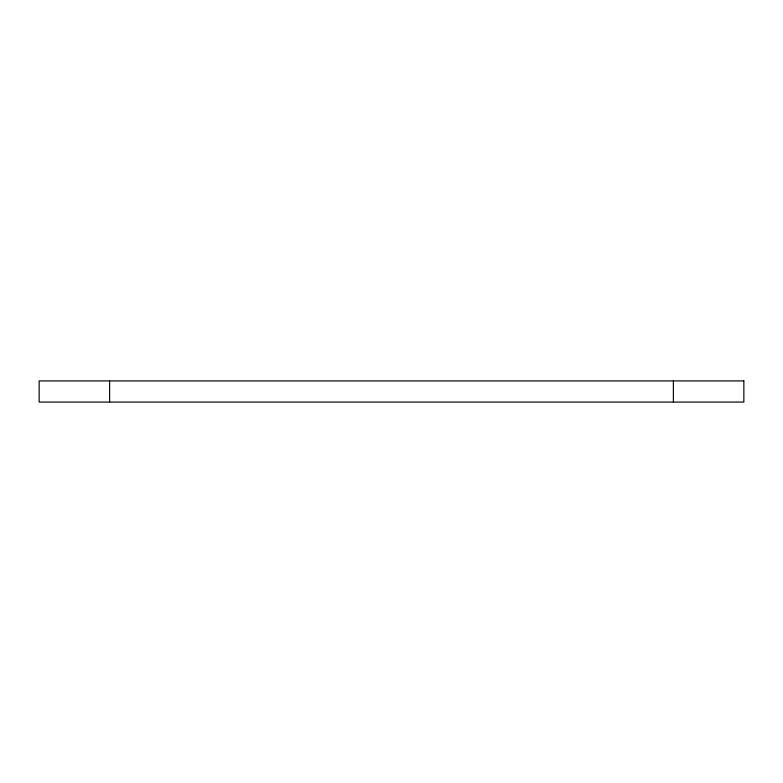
<?xml version="1.0" encoding="UTF-8"?>
<svg xmlns="http://www.w3.org/2000/svg" width="783" height="783" viewBox="0 0 783 783"><rect width="100%" height="100%" fill="white"/><g stroke="black" fill="none" stroke-linecap="round" stroke-linejoin="round"><path stroke-width="1.17" d="M673.38 380.93L673.38 402.071M109.62 380.93L109.62 402.071M743.85 380.93L39.15 380.93L39.15 402.071L743.85 402.071L743.85 380.93"/></g></svg>
